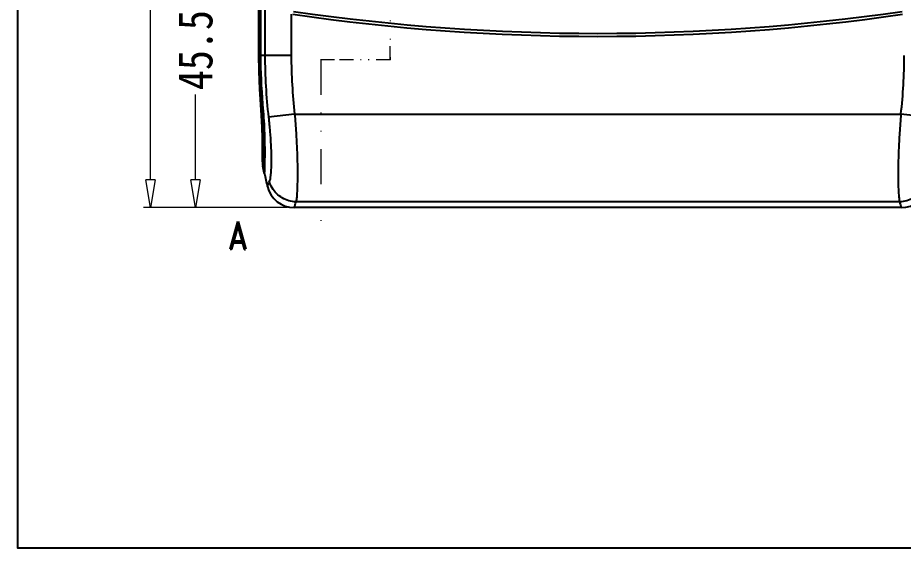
# Model space of a CAD drawing. Header units: millimetres. Extents: x 1786 to 4339, y -2795 to -1928.
# Drawn here: x 3874.7 to 4002.6, y -2795.2 to -2718.5 of the extents above; entities that cross this region are included whole.
import ezdxf
from ezdxf.enums import TextEntityAlignment as Align

# ---------------------------------------------------------------- set-up
doc = ezdxf.new("R2010")
doc.units = ezdxf.units.MM
doc.linetypes.add('DIVIDE', pattern=[31.75, 12.7, -6.35, 0, -6.35, 0, -6.35])
doc.layers.add('dim', color=3, linetype='Continuous', lineweight=9)
doc.layers.add('hatch', color=56, linetype='Continuous', lineweight=9)
doc.styles.add('FFS', font='SIMFANG.TTF', dxfattribs={"width": 0.85})
doc.styles.add('LongTou', font='romand.shx', dxfattribs={"width": 0.8, "bigfont": 'whgdtxt.shx'})
doc.dimstyles.new('YanXiu', dxfattribs={"dimtxt": 2.5, "dimasz": 2.2, "dimexe": 1, "dimexo": 0.6, "dimgap": 0.66, "dimtad": 0, "dimzin": 9, "dimdsep": 46, "dimtxsty": 'FFS', "dimblk": 'CLOSEDBLANK', "dimcen": 0, "dimclrd": 256, "dimclre": 131, "dimclrt": 42, "dimazin": 2, "dimtfac": 1, "dimtofl": 0, "dimtmove": 0, "dimatfit": 3, "dimldrblk": 'CLOSEDBLANK', "dimfxl": 1, "dimlwd": 5, "dimlwe": 5, "dimarcsym": 0})

# ---------------------------------------------------------------- blocks, each defined once
blk = doc.blocks.new('_ClosedBlank')
at = {"color": 0, "linetype": 'ByBlock', "lineweight": -2}
for p, q in [((-1, 0.167), (0, 0)), ((-1, 0.167), (-1, -0.167)), ((0, 0), (-1, -0.167))]:
    blk.add_line(p, q, dxfattribs=at)
blk = doc.blocks.new('*D178')
at = {"layer": 'Defpoints', "color": 0}
for p in [(3893.85, -2575.45), (3933.97, -2575.45), (3914.64, -2745.95)]:
    blk.add_point(p, dxfattribs=at)
at = {"layer": 'dim', "color": 131, "lineweight": 5}
for p, q in [((3932.97, -2575.45), (3892.85, -2575.45)), ((3913.64, -2745.95), (3892.85, -2745.95))]:
    blk.add_line(p, q, dxfattribs=at)
at = {"layer": 'dim', "lineweight": 5}
for p, q in [((3893.85, -2579.45), (3893.85, -2652.93)), ((3893.85, -2741.95), (3893.85, -2668.48))]:
    blk.add_line(p, q, dxfattribs=at)
at = {"layer": 'dim', "lineweight": 5, "xscale": 4, "yscale": 4, "zscale": 4}
for p, rotation in [((3893.85, -2575.45), 90), ((3893.85, -2745.95), 270)]:
    blk.add_blockref('_ClosedBlank', p, dxfattribs=dict(at, rotation=rotation))
at = {"layer": 'dim', "color": 42, "insert": (3893.85, -2660.7), "char_height": 5, "attachment_point": 5, "rotation": 90, "style": 'FFS'}
blk.add_mtext('170.5', dxfattribs=at)
blk = doc.blocks.new('*D177')
at = {"layer": 'Defpoints', "color": 0}
for p in [(3926.27, -2700.45), (3900.35, -2745.95), (3914.64, -2745.95)]:
    blk.add_point(p, dxfattribs=at)
at = {"layer": 'dim', "color": 131, "lineweight": 5}
for p, q in [((3925.27, -2700.45), (3899.35, -2700.45)), ((3913.64, -2745.95), (3899.35, -2745.95))]:
    blk.add_line(p, q, dxfattribs=at)
at = {"layer": 'dim', "lineweight": 5}
for p, q in [((3900.35, -2704.45), (3900.35, -2716.82)), ((3900.35, -2741.95), (3900.35, -2729.59))]:
    blk.add_line(p, q, dxfattribs=at)
at = {"layer": 'dim', "lineweight": 5, "xscale": 4, "yscale": 4, "zscale": 4}
for p, rotation in [((3900.35, -2700.45), 90), ((3900.35, -2745.95), 270)]:
    blk.add_blockref('_ClosedBlank', p, dxfattribs=dict(at, rotation=rotation))
at = {"layer": 'dim', "color": 42, "insert": (3900.35, -2723.2), "char_height": 5, "attachment_point": 5, "rotation": 90, "style": 'FFS'}
blk.add_mtext('45.5', dxfattribs=at)
blk = doc.blocks.new('*u4')
at = {"layer": 'Defpoints', "color": 2}
blk.add_lwpolyline([(-135.77, 94.941), (135.77, 94.941), (135.77, -94.941), (-135.77, -94.941)], close=True, dxfattribs=at)
blk = doc.blocks.new('*u211')
at = {"color": 7, "linetype": 'Continuous'}
for p, q in [((-197.371, 197.216, 0), (-197.371, 71.216, 0)), ((-197.228, 197.216, 0), (-197.228, 71.216, 0)), ((-197.107, 71.216, 0), (-197.107, 197.216, 0)), ((-197.102, 197.216, 0), (-197.102, 71.216, 0)), ((-196.459, 79.804, 0), (-196.459, 71.216, 0)), ((-192.651, 77.186, 0), (-192.651, 71.216, 0)), ((-197.371, 71.217, 0), (-197.342, 68.917, 0)), ((-197.371, 71.216, 0), (-197.107, 71.216, 0)), ((-192.651, 71.216, 0), (-197.102, 71.216, 0)), ((-197.343, 68.945, 0), (-197.24, 66.311, 0)), ((-197.241, 66.338, 0), (-197.097, 64.136, 0)), ((-197.097, 64.136, 0), (-196.988, 62.536, 0)), ((-196.965, 64.205, 0), (-196.956, 64.082, 0)), ((-192.163, 62.716, 0), (-195.947, 62.281, 0)), ((-192.163, 62.716, 0), (-104.582, 62.716, 0)), ((-100.799, 62.281, 0), (-104.582, 62.716, 0)), ((-196.902, 60.798, 0), (-196.857, 59.242, 0)), ((-196.857, 59.269, 0), (-196.841, 57.97, 0)), ((-196.841, 58.009, 0), (-196.842, 57.027, 0)), ((-196.55, 54.235, 0), (-196.75, 55.184, 0)), ((-196.723, 56.268, 0), (-196.724, 56.226, 0)), ((-104.783, 50.053, 0), (-191.962, 50.053, 0)), ((-104.535, 49.216, 0), (-192.21, 49.216, 0))]:
    blk.add_line(p, q, dxfattribs=at)
at = {"color": 7, "linetype": 'Continuous', "elevation": 0}
for points in [[(-197.097, 64.136), (-196.988, 62.543), (-196.902, 60.788)], [(-196.842, 57.062), (-196.848, 56.455), (-196.85, 56.269)]]:
    blk.add_lwpolyline(points, dxfattribs=at)
at = {"color": 7, "linetype": 'Continuous'}
for centre, radius, start, end in [((-148.373, 380.02, 0), 306.062, 261.72807, 278.27193), ((-148.373, 380.02, 0), 305.629, 261.72807, 278.27194), ((-103.619, 71.221, 0), 93.61, 180.00298, 184.29833), ((-118.373, 71.216, 0), 78.735, 180, 185.16905), ((-118.373, 71.216, 0), 78.73, 180, 185.101), ((-118.373, 71.216, 0), 78.087, 180, 186.57101), ((-118.373, 71.216, 0), 74.278, 180, 186.57101), ((-178.373, 71.216, 0), 74.278, 353.42899, 0), ((-285.123, 57.338, 0), 88.425, 4.22328, 4.37425), ((-191.851, 56.186, 0), 5, 179.04612, 191.56059), ((-267.822, 57.077, 0), 71.334, 358.31488, 358.47499), ((-306.869, 58.324, 0), 110.4, 357.868, 358.2642), ((-118.373, 71.216, 0), 80, 192.2689, 193.70023), ((-334.557, 105.602, 0), 148.377, 338.93409, 339.24223), ((-192.21, 53.216, 0), 4, 193.70025, 269.99998), ((-104.535, 53.216, 0), 4, 270.00008, 346.29971), ((-376.152, 104.323, 0), 192.019, 343.32235, 343.58285), ((79.457, 104.338, 0), 192.071, 196.41718, 196.67761)]:
    blk.add_arc(centre, radius, start, end, dxfattribs=at)
for points, start_tangent, end_tangent in [([(-197.083, 64.117, 0), (-197.086, 64.136, 0)], (-0.3553594, 0.9347297), (0.0211693, 0.9997759)), ([(-196.956, 64.082, 0), (-197.083, 64.117, 0)], (-0.988756, 0.1495379), (-0.3553594, 0.9347297)), ([(-196.514, 55.179, 0), (-196.498, 55.918, 0), (-196.485, 57.163, 0), (-196.497, 58.678, 0), (-196.545, 60.406, 0), (-196.643, 62.279, 0), (-196.791, 64.216, 0)], (0.0266248, 0.9996455), (-0.0889117, 0.9960395)), ([(-196.787, 64.123, 0), (-196.642, 62.204, 0), (-196.548, 60.343, 0), (-196.501, 58.632, 0), (-196.49, 57.137, 0), (-196.503, 55.912, 0), (-196.524, 54.991, 0), (-196.543, 54.419, 0), (-196.549, 54.234, 0), (-196.542, 54.423, 0)], (0.0875895, -0.9961567), (0.0358181, 0.9993583)), ([(-196.938, 63.85, 0), (-196.92, 63.592, 0), (-196.9, 63.307, 0), (-196.879, 62.993, 0), (-196.858, 62.65, 0), (-196.836, 62.275, 0), (-196.815, 61.866, 0), (-196.794, 61.423, 0), (-196.773, 60.944, 0), (-196.755, 60.431, 0), (-196.739, 59.888, 0), (-196.725, 59.315, 0), (-196.716, 58.712, 0), (-196.711, 58.085, 0), (-196.711, 57.448, 0), (-196.715, 56.819, 0), (-196.723, 56.268, 0)], (0.0736419, -0.9972847), (-0.0181142, -0.9998359)), ([(-192.163, 62.716, 0), (-191.964, 60.033, 0), (-191.834, 57.499, 0), (-191.771, 55.249, 0), (-191.765, 53.351, 0), (-191.801, 51.846, 0), (-191.87, 50.748, 0), (-191.962, 50.053, 0)], (0.0848056, -0.9963975), (-0.199754, -0.9798461)), ([(-104.582, 62.716, 0), (-104.781, 60.033, 0), (-104.911, 57.499, 0), (-104.974, 55.249, 0), (-104.98, 53.352, 0), (-104.944, 51.846, 0), (-104.875, 50.749, 0), (-104.783, 50.053, 0)], (-0.0848057, -0.9963975), (0.1998181, -0.979833)), ([(-195.947, 62.281, 0), (-195.741, 60.204, 0), (-195.614, 58.262, 0), (-195.56, 56.579, 0), (-195.568, 55.21, 0), (-195.62, 54.172, 0), (-195.705, 53.451, 0), (-195.812, 53.015, 0)], (0.1144059, -0.9934341), (-0.3541341, -0.9351947)), ([(-196.724, 56.226, 0), (-196.735, 55.711, 0), (-196.745, 55.332, 0), (-196.75, 55.184, 0)], (-0.0186811, -0.9998255), (-0.7264684, 0.6871999)), ([(-191.962, 50.053, 0), (-192.994, 50.209, 0), (-193.956, 50.619, 0), (-194.782, 51.254, 0), (-195.415, 52.071, 0), (-195.812, 53.015, 0)], (-0.9997336, 0.0230821), (-0.2628098, 0.9648477)), ([(-100.933, 53.015, 0), (-101.33, 52.071, 0), (-101.963, 51.254, 0), (-102.789, 50.619, 0), (-103.751, 50.209, 0), (-104.783, 50.053, 0)], (-0.2628098, -0.9648477), (-0.9997336, -0.0230821))]:
    blk.add_spline(points, degree=3, dxfattribs=dict(at, start_tangent=start_tangent, end_tangent=end_tangent))
at = {"layer": 'hatch', "color": 2, "linetype": 'DIVIDE', "ltscale": 0.4}
for p, q in [((-178.373, 83.854, 0), (-178.373, 70.579, 0)), ((-188.373, 70.579, 0), (-188.373, 45.216, 0))]:
    blk.add_line(p, q, dxfattribs=at)
at = {"layer": 'hatch', "color": 2, "linetype": 'DIVIDE', "ltscale": 0.16}
blk.add_line((-178.373, 70.579, 0), (-188.373, 70.579, 0), dxfattribs=at)
at = {"layer": 'hatch', "color": 2, "const_width": 0.2, "elevation": 0}
for points in [[(-178.373, 72.579), (-178.373, 70.579), (-180.373, 70.579)], [(-186.373, 70.579), (-188.373, 70.579), (-188.373, 68.579)]]:
    blk.add_lwpolyline(points, dxfattribs=at)
at = {"layer": 'hatch', "color": 2, "elevation": 0}
blk.add_lwpolyline([(-188.373, 45.216, 0, 0, 0), (-192.373, 45.216, 1.2, 0, 0), (-196.373, 45.216, 0, 0, 0)], format="xyseb", dxfattribs=at)
at = {"layer": 'Defpoints', "xscale": 1.710000000000036, "yscale": 1.710000000000036, "zscale": 1.71}
blk.add_blockref('*u4', (0, 162.35), dxfattribs=at)
at = {"layer": 'hatch', "color": 6, "style": 'LongTou', "width": 0.8}
blk.add_text('A', height=4, dxfattribs=at).set_placement((-200.373, 45.216, 0), align=Align.MIDDLE)
at = {"layer": 'dim'}
for base, p1, p2, override, picture, middle in [((-212.997, 219.716, 0), (-192.21, 49.216, 0), (-172.873, 219.716, 0), {"dimtxt": 5, "dimasz": 4, "dimexe": 0.9995, "dimexo": 0.9995, "dimgap": 0.9995}, '*D178', (-212.997, 134.466, 0)), ((-206.497, 49.216, 0), (-180.573, 94.716, 0), (-192.21, 49.216, 0), {"dimtxt": 5, "dimasz": 4, "dimexe": 0.9995, "dimexo": 0.9995, "dimgap": 0.9995, "dimtmove": 1}, '*D177', (-206.497, 71.966, 0))]:
    dim = blk.add_linear_dim(base=base, p1=p1, p2=p2, angle=90, dimstyle='YanXiu', override=override, dxfattribs=at)
    dim.commit()
    dim.dimension.update_dxf_attribs({"geometry": picture, "text_midpoint": middle, "insert": (-4106.846, 2795.168)})

msp = doc.modelspace()

# ---------------------------------------------------------------- block references
msp.add_blockref('*u211', (4106.85, -2795.17))

doc.saveas('drawing.dxf')
